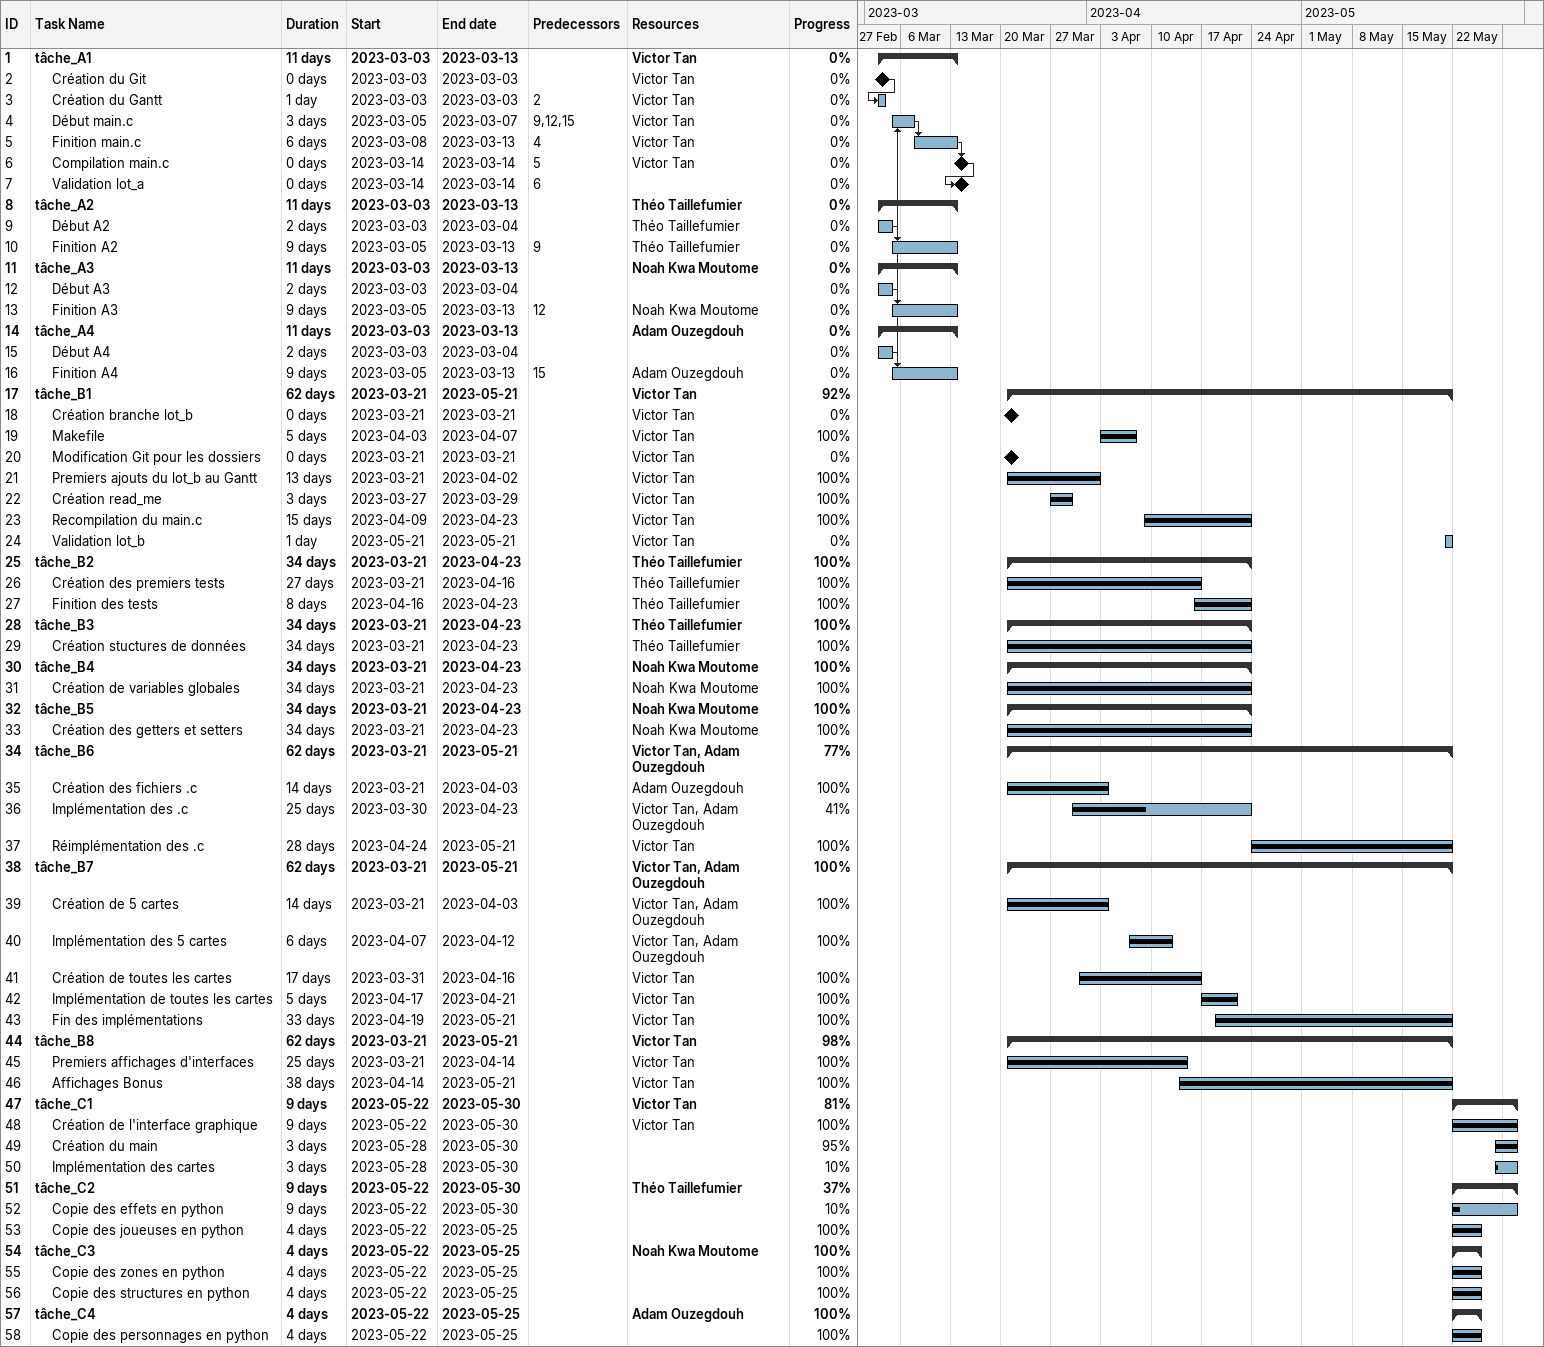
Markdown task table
| ID | Level | Task | Duration | Start | Finish | Predecessors | Resources | % complete |
|---|---|---|---|---|---|---|---|---|
| 1 | 1 | **tâche_A1** | 11d | 2023-03-03 | 2023-03-13 |  | Victor Tan | 0 |
| 2 | 2 | Création du Git | 0d | 2023-03-03 | 2023-03-03 |  | Victor Tan | 0 |
| 3 | 2 | Création du Gantt | 1d | 2023-03-03 | 2023-03-03 | 2 | Victor Tan | 0 |
| 4 | 2 | Début main.c | 3d | 2023-03-05 | 2023-03-07 | 9, 12, 15 | Victor Tan | 0 |
| 5 | 2 | Finition main.c | 6d | 2023-03-08 | 2023-03-13 | 4 | Victor Tan | 0 |
| 6 | 2 | Compilation main.c | 0d | 2023-03-14 | 2023-03-14 | 5 | Victor Tan | 0 |
| 7 | 2 | Validation lot_a | 0d | 2023-03-14 | 2023-03-14 | 6 |  | 0 |
| 8 | 1 | **tâche_A2** | 11d | 2023-03-03 | 2023-03-13 |  | Théo Taillefumier | 0 |
| 9 | 2 | Début A2 | 2d | 2023-03-03 | 2023-03-04 |  | Théo Taillefumier | 0 |
| 10 | 2 | Finition A2 | 9d | 2023-03-05 | 2023-03-13 | 9 | Théo Taillefumier | 0 |
| 11 | 1 | **tâche_A3** | 11d | 2023-03-03 | 2023-03-13 |  | Noah Kwa Moutome | 0 |
| 12 | 2 | Début A3 | 2d | 2023-03-03 | 2023-03-04 |  |  | 0 |
| 13 | 2 | Finition A3 | 9d | 2023-03-05 | 2023-03-13 | 12 | Noah Kwa Moutome | 0 |
| 14 | 1 | **tâche_A4** | 11d | 2023-03-03 | 2023-03-13 |  | Adam Ouzegdouh | 0 |
| 15 | 2 | Début A4 | 2d | 2023-03-03 | 2023-03-04 |  |  | 0 |
| 16 | 2 | Finition A4 | 9d | 2023-03-05 | 2023-03-13 | 15 | Adam Ouzegdouh | 0 |
| 17 | 1 | **tâche_B1** | 62d | 2023-03-21 | 2023-05-21 |  | Victor Tan | 92 |
| 18 | 2 | Création branche lot_b | 0d | 2023-03-21 | 2023-03-21 |  | Victor Tan | 0 |
| 19 | 2 | Makefile | 5d | 2023-04-03 | 2023-04-07 |  | Victor Tan | 100 |
| 20 | 2 | Modification Git pour les dossiers | 0d | 2023-03-21 | 2023-03-21 |  | Victor Tan | 0 |
| 21 | 2 | Premiers ajouts du lot_b au Gantt | 13d | 2023-03-21 | 2023-04-02 |  | Victor Tan | 100 |
| 22 | 2 | Création read_me | 3d | 2023-03-27 | 2023-03-29 |  | Victor Tan | 100 |
| 23 | 2 | Recompilation du main.c | 15d | 2023-04-09 | 2023-04-23 |  | Victor Tan | 100 |
| 24 | 2 | Validation lot_b | 1d | 2023-05-21 | 2023-05-21 |  | Victor Tan | 0 |
| 25 | 1 | **tâche_B2** | 34d | 2023-03-21 | 2023-04-23 |  | Théo Taillefumier | 100 |
| 26 | 2 | Création des premiers tests | 27d | 2023-03-21 | 2023-04-16 |  | Théo Taillefumier | 100 |
| 27 | 2 | Finition des tests | 8d | 2023-04-16 | 2023-04-23 |  | Théo Taillefumier | 100 |
| 28 | 1 | **tâche_B3** | 34d | 2023-03-21 | 2023-04-23 |  | Théo Taillefumier | 100 |
| 29 | 2 | Création stuctures de données | 34d | 2023-03-21 | 2023-04-23 |  | Théo Taillefumier | 100 |
| 30 | 1 | **tâche_B4** | 34d | 2023-03-21 | 2023-04-23 |  | Noah Kwa Moutome | 100 |
| 31 | 2 | Création de variables globales | 34d | 2023-03-21 | 2023-04-23 |  | Noah Kwa Moutome | 100 |
| 32 | 1 | **tâche_B5** | 34d | 2023-03-21 | 2023-04-23 |  | Noah Kwa Moutome | 100 |
| 33 | 2 | Création des getters et setters | 34d | 2023-03-21 | 2023-04-23 |  | Noah Kwa Moutome | 100 |
| 34 | 1 | **tâche_B6** | 62d | 2023-03-21 | 2023-05-21 |  | Victor Tan, Adam Ouzegdouh | 77 |
| 35 | 2 | Création des fichiers .c | 14d | 2023-03-21 | 2023-04-03 |  | Adam Ouzegdouh | 100 |
| 36 | 2 | Implémentation des .c | 25d | 2023-03-30 | 2023-04-23 |  | Victor Tan, Adam Ouzegdouh | 41 |
| 37 | 2 | Réimplémentation des .c | 28d | 2023-04-24 | 2023-05-21 |  | Victor Tan | 100 |
| 38 | 1 | **tâche_B7** | 62d | 2023-03-21 | 2023-05-21 |  | Victor Tan, Adam Ouzegdouh | 100 |
| 39 | 2 | Création de 5 cartes | 14d | 2023-03-21 | 2023-04-03 |  | Victor Tan, Adam Ouzegdouh | 100 |
| 40 | 2 | Implémentation des 5 cartes | 6d | 2023-04-07 | 2023-04-12 |  | Victor Tan, Adam Ouzegdouh | 100 |
| 41 | 2 | Création de toutes les cartes | 17d | 2023-03-31 | 2023-04-16 |  | Victor Tan | 100 |
| 42 | 2 | Implémentation de toutes les cartes | 5d | 2023-04-17 | 2023-04-21 |  | Victor Tan | 100 |
| 43 | 2 | Fin des implémentations | 33d | 2023-04-19 | 2023-05-21 |  | Victor Tan | 100 |
| 44 | 1 | **tâche_B8** | 62d | 2023-03-21 | 2023-05-21 |  | Victor Tan | 98 |
| 45 | 2 | Premiers affichages d'interfaces | 25d | 2023-03-21 | 2023-04-14 |  | Victor Tan | 100 |
| 46 | 2 | Affichages Bonus | 38d | 2023-04-14 | 2023-05-21 |  | Victor Tan | 100 |
| 47 | 1 | **tâche_C1** | 9d | 2023-05-22 | 2023-05-30 |  | Victor Tan | 81 |
| 48 | 2 | Création de l'interface graphique | 9d | 2023-05-22 | 2023-05-30 |  | Victor Tan | 100 |
| 49 | 2 | Création du main | 3d | 2023-05-28 | 2023-05-30 |  |  | 95 |
| 50 | 2 | Implémentation des cartes | 3d | 2023-05-28 | 2023-05-30 |  |  | 10 |
| 51 | 1 | **tâche_C2** | 9d | 2023-05-22 | 2023-05-30 |  | Théo Taillefumier | 37 |
| 52 | 2 | Copie des effets en python | 9d | 2023-05-22 | 2023-05-30 |  |  | 10 |
| 53 | 2 | Copie des joueuses en python | 4d | 2023-05-22 | 2023-05-25 |  |  | 100 |
| 54 | 1 | **tâche_C3** | 4d | 2023-05-22 | 2023-05-25 |  | Noah Kwa Moutome | 100 |
| 55 | 2 | Copie des zones en python | 4d | 2023-05-22 | 2023-05-25 |  |  | 100 |
| 56 | 2 | Copie des structures en python | 4d | 2023-05-22 | 2023-05-25 |  |  | 100 |
| 57 | 1 | **tâche_C4** | 4d | 2023-05-22 | 2023-05-25 |  | Adam Ouzegdouh | 100 |
| 58 | 2 | Copie des personnages en python | 4d | 2023-05-22 | 2023-05-25 |  |  | 100 |
